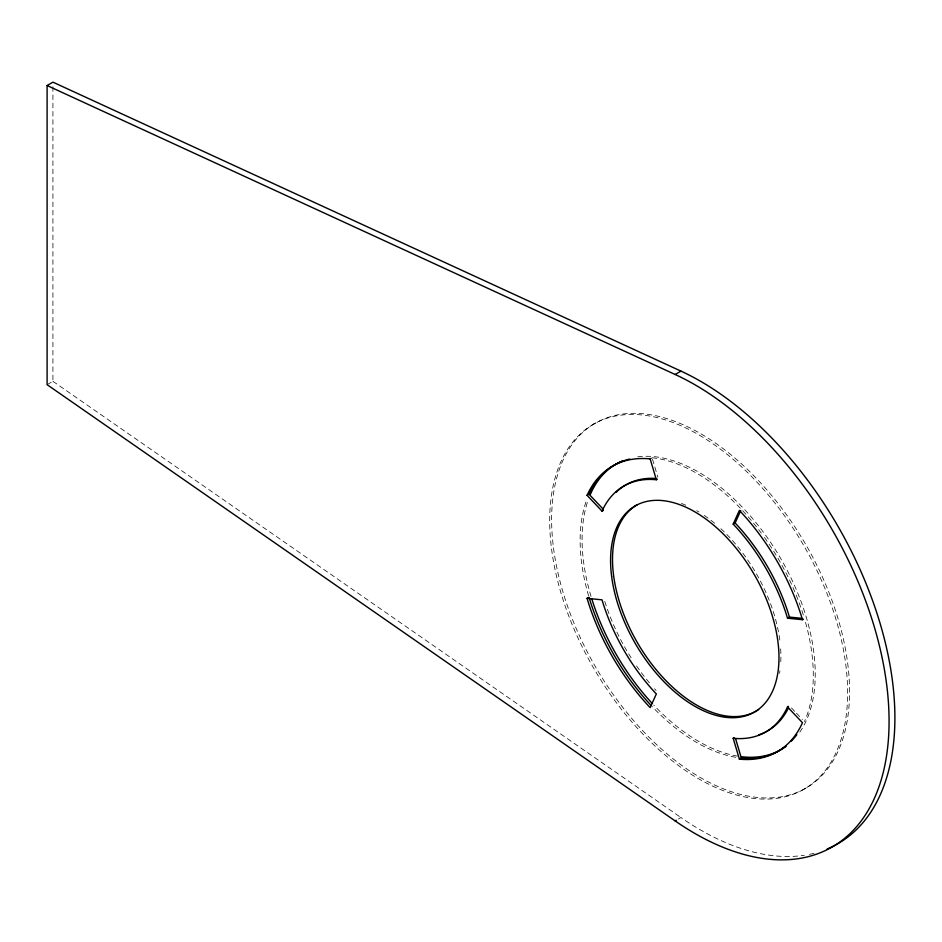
<?xml version="1.0" encoding="UTF-8"?>
<svg xmlns="http://www.w3.org/2000/svg" width="942" height="942" viewBox="0 0 942 942"><rect width="100%" height="100%" fill="white"/><g stroke="black" fill="none" stroke-linecap="round" stroke-linejoin="round"><path stroke-width="0.71" stroke-dasharray="4.71 3.53" d="M47.1 384.666L52.929 381.298L52.929 85.086M593.319 424.336L595.262 423.217M678.417 819.01L680.972 817.538A274.781 158.645 60 0 0 804.291 855.265M803.985 789.219L805.928 788.101M52.929 381.298L680.972 817.538M791.457 707.913L795.448 712.128M796.437 713.176L802.419 719.488M652.512 459.166L657.881 477.229M814.076 853.299A274.781 158.645 60 0 1 807.141 854.794M735.726 757.274A164.874 95.189 60 0 1 652.099 706.512M588.632 595.945A164.874 95.189 60 0 1 586.854 499.425M652.099 457.777A164.874 95.189 60 0 1 761.301 533.113M764.457 537.446A164.874 95.189 60 0 1 803.691 616.162M805.54 622.438A164.874 95.189 60 0 1 804.421 721.596M681.396 503.452A119.069 68.742 60 0 1 687.848 506.101M696.715 510.682A119.069 68.742 60 0 1 698.882 511.953M704.275 515.439A119.069 68.742 60 0 1 716.544 524.859M720.865 528.709A119.069 68.742 60 0 1 780.2 643.516M780.659 648.873A119.069 68.742 60 0 1 780.671 663.663M779.941 670.669A119.069 68.742 60 0 1 779.505 673.389M737.551 756.132A164.874 95.189 60 0 1 653.772 705.111M591.058 596.486A164.874 95.189 60 0 1 588.291 499.707M637.722 456.835A164.874 95.189 60 0 1 781.095 559.183A164.874 95.189 60 0 1 798.051 734.513M656.044 690.404A141.971 81.966 60 0 1 654.549 688.755M649.415 682.832A141.971 81.966 60 0 1 634.932 663.604M631.128 657.787A141.971 81.966 60 0 1 603.963 598.712M553.496 547.855A210.667 121.624 60 0 0 794.495 793.399A210.667 121.624 60 0 0 753.812 475.71A210.667 121.624 60 0 0 553.496 547.855M551.553 548.974A210.667 121.624 60 0 0 792.552 794.53A210.667 121.624 60 0 0 751.869 476.84A210.667 121.624 60 0 0 551.553 548.974"/><path stroke-width="1.41" d="M802.478 619.695L787.512 618.211A141.971 81.966 60 0 0 733.182 524.105L739.388 510.411A164.874 95.189 60 0 1 802.478 619.695L803.444 619.129M733.182 524.105L735.125 522.987L740.765 510.529M47.1 85.522L675.143 374.48A274.781 158.645 60 0 1 889.071 721.195A274.781 158.645 60 0 1 675.143 820.906L47.1 384.666L47.1 85.522L52.929 82.154L680.972 371.113A274.781 158.645 60 0 1 879.157 620.295A274.781 158.645 60 0 1 827.147 848.966M675.143 374.48L680.972 371.113M603.363 510.34L602.02 511.117L587.066 495.327L589.009 494.197A164.874 95.189 60 0 1 629.751 459.048M587.066 495.327A164.874 95.189 60 0 1 650.157 458.895L651.122 458.33M602.02 511.117A141.971 81.966 60 0 1 656.35 479.749L657.328 479.184M587.066 598.358L602.02 599.83A141.971 81.966 60 0 0 656.35 693.936L650.157 707.63A164.874 95.189 60 0 1 587.066 598.358L588.161 597.723M787.512 618.211L789.455 617.092L801.701 618.293M785.993 746.005A164.874 95.189 60 0 1 741.33 758.027L739.388 759.146L733.182 738.293L734.159 737.739M733.182 738.293A141.971 81.966 60 0 0 787.512 706.924L788.489 706.37M675.143 820.906L676.238 820.27M589.009 494.197L602.974 508.939M787.512 706.924L802.478 722.726A164.874 95.189 60 0 1 739.388 759.146M735.549 738.563L741.33 758.027M650.157 458.895L656.35 479.749M758.663 709.514A119.069 68.742 60 0 1 638.417 644.399A119.069 68.742 60 0 1 637.181 504.782M785.816 746.5A164.874 95.189 60 0 1 741.566 756.72M651.817 703.015A164.874 95.189 60 0 1 591.894 599.218M590.257 494.644A164.874 95.189 60 0 1 622.532 460.873M788.489 707.854A141.971 81.966 60 0 1 758.487 734.937M616.092 492.289A141.971 81.966 60 0 1 656.044 478.442M735.125 522.987A141.971 81.966 60 0 1 789.455 617.092M651.24 705.593A164.874 95.189 60 0 1 589.009 597.228M796.826 734.678A164.874 95.189 60 0 1 791.315 741.189M611.629 576.351A119.069 68.742 60 0 0 747.842 715.143A119.069 68.742 60 0 0 724.845 535.574A119.069 68.742 60 0 0 611.629 576.351"/></g></svg>
